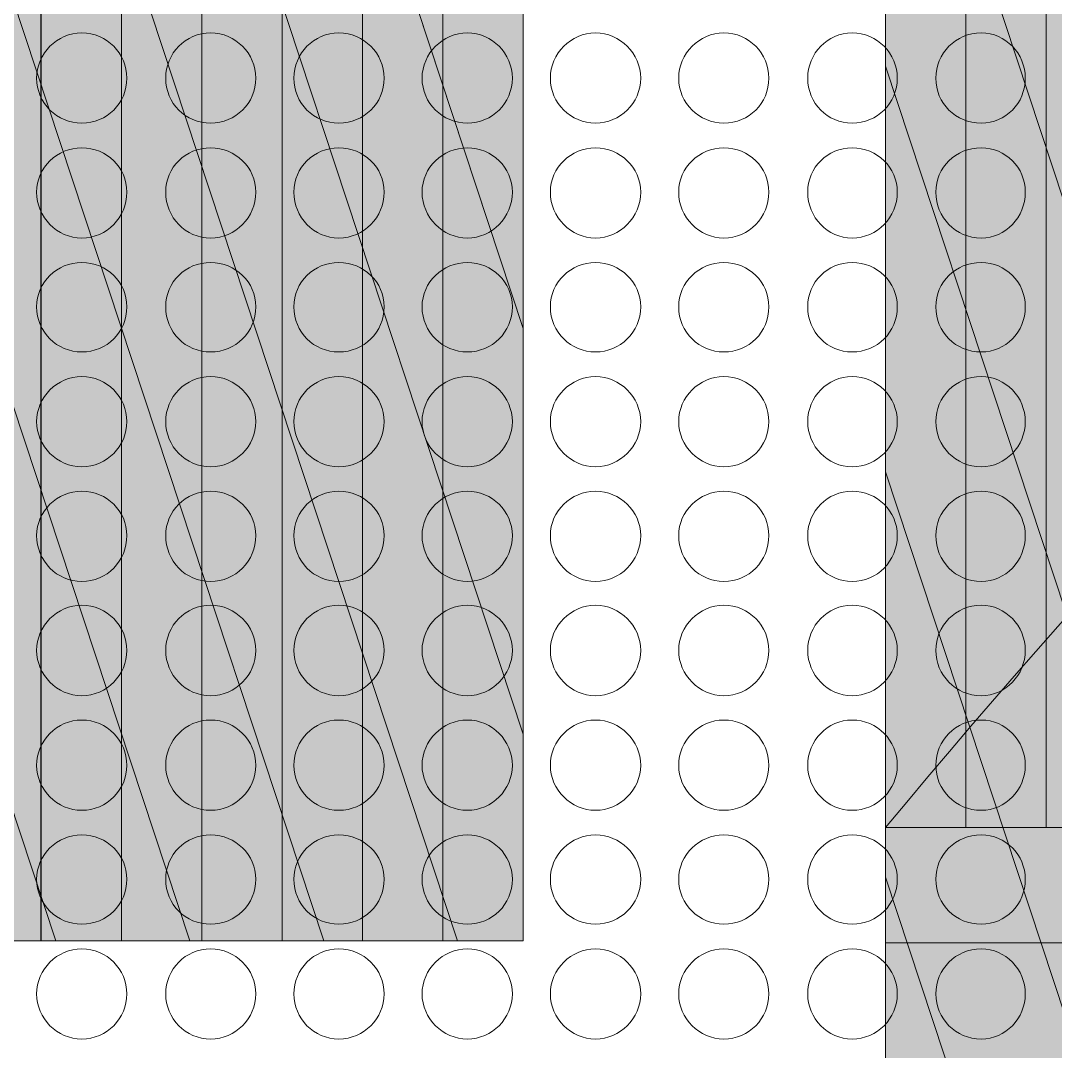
# Model space of a CAD drawing. Header units: inches. Extents: x 243 to 900, y -519 to -86.
# Drawn here: x 572.91 to 592.85, y -314.69 to -294.82 of the extents above; entities that cross this region are included whole.
import ezdxf

# ---------------------------------------------------------------- set-up
doc = ezdxf.new("R2010")
doc.units = ezdxf.units.IN
doc.header["$MEASUREMENT"] = 0
doc.layers.add('Layer 1', color=7, linetype='Continuous')

# ---------------------------------------------------------------- blocks, each defined once
blk = doc.blocks.new('block 3')
at = {"layer": 'Layer 1', "lineweight": 0}
blk.add_open_spline([(898.138, -484.267), (898.138, -494.991), (889.368, -503.763), (878.645, -503.763), (878.645, -503.763), (266.12, -503.763), (266.12, -503.763), (255.397, -503.763), (246.624, -494.991), (246.624, -484.267), (246.624, -484.267), (246.624, -108.507), (246.624, -108.507), (246.624, -97.783), (255.397, -89.011), (266.12, -89.011), (266.12, -89.011), (878.645, -89.011), (878.645, -89.011), (889.368, -89.011), (898.138, -97.783), (898.138, -108.507), (898.138, -108.507), (898.138, -484.267), (898.138, -484.267)], degree=3, knots=[0, 0, 0, 0, 1, 1, 1, 2, 2, 2, 3, 3, 3, 4, 4, 4, 5, 5, 5, 6, 6, 6, 7, 7, 7, 8, 8, 8, 8], dxfattribs=at)
blk = doc.blocks.new('block 2')
at = {"layer": 'Layer 1'}
blk.add_blockref('block 3', (0, 0), dxfattribs=at)
blk = doc.blocks.new('block 220')
at = {"layer": 'Layer 1', "lineweight": 0}
for points in [[(574.961, -295.926), (574.961, -296.412), (574.578, -296.794), (574.091, -296.794), (573.618, -296.794), (573.222, -296.412), (573.222, -295.926), (573.222, -295.452), (573.618, -295.054), (574.091, -295.054), (574.578, -295.054), (574.961, -295.452), (574.961, -295.926)], [(577.447, -295.926), (577.447, -296.412), (577.053, -296.794), (576.577, -296.794), (576.088, -296.794), (575.71, -296.412), (575.71, -295.926), (575.71, -295.452), (576.088, -295.054), (576.577, -295.054), (577.053, -295.054), (577.447, -295.452), (577.447, -295.926)], [(579.921, -295.926), (579.921, -296.412), (579.525, -296.794), (579.049, -296.794), (578.562, -296.794), (578.182, -296.412), (578.182, -295.926), (578.182, -295.452), (578.562, -295.054), (579.049, -295.054), (579.525, -295.054), (579.921, -295.452), (579.921, -295.926)], [(582.391, -295.926), (582.391, -296.412), (581.997, -296.794), (581.524, -296.794), (581.048, -296.794), (580.651, -296.412), (580.651, -295.926), (580.651, -295.452), (581.048, -295.054), (581.524, -295.054), (581.997, -295.054), (582.391, -295.452), (582.391, -295.926)], [(584.865, -295.926), (584.865, -296.412), (584.466, -296.794), (583.993, -296.794), (583.522, -296.794), (583.123, -296.412), (583.123, -295.926), (583.123, -295.452), (583.522, -295.054), (583.993, -295.054), (584.466, -295.054), (584.865, -295.452), (584.865, -295.926)], [(587.334, -295.926), (587.334, -296.412), (586.954, -296.794), (586.465, -296.794), (585.991, -296.794), (585.597, -296.412), (585.597, -295.926), (585.597, -295.452), (585.991, -295.054), (586.465, -295.054), (586.954, -295.054), (587.334, -295.452), (587.334, -295.926)], [(589.809, -295.926), (589.809, -296.412), (589.423, -296.794), (588.937, -296.794), (588.466, -296.794), (588.083, -296.412), (588.083, -295.926), (588.083, -295.452), (588.466, -295.054), (588.937, -295.054), (589.423, -295.054), (589.809, -295.452), (589.809, -295.926)], [(592.276, -295.926), (592.276, -296.412), (591.901, -296.794), (591.425, -296.794), (590.935, -296.794), (590.552, -296.412), (590.552, -295.926), (590.552, -295.452), (590.935, -295.054), (591.425, -295.054), (591.901, -295.054), (592.276, -295.452), (592.276, -295.926)]]:
    blk.add_open_spline(points, degree=3, knots=[0, 0, 0, 0, 1, 1, 1, 2, 2, 2, 3, 3, 3, 4, 4, 4, 4], dxfattribs=at)
blk = doc.blocks.new('block 221')
at = {"layer": 'Layer 1', "lineweight": 0}
for points in [[(574.961, -298.123), (574.961, -298.612), (574.578, -299.008), (574.091, -299.008), (573.618, -299.008), (573.222, -298.612), (573.222, -298.123), (573.222, -297.649), (573.618, -297.27), (574.091, -297.27), (574.578, -297.27), (574.961, -297.649), (574.961, -298.123)], [(577.447, -298.123), (577.447, -298.612), (577.053, -299.008), (576.577, -299.008), (576.088, -299.008), (575.71, -298.612), (575.71, -298.123), (575.71, -297.649), (576.088, -297.27), (576.577, -297.27), (577.053, -297.27), (577.447, -297.649), (577.447, -298.123)], [(579.921, -298.123), (579.921, -298.612), (579.525, -299.008), (579.049, -299.008), (578.562, -299.008), (578.182, -298.612), (578.182, -298.123), (578.182, -297.649), (578.562, -297.27), (579.049, -297.27), (579.525, -297.27), (579.921, -297.649), (579.921, -298.123)], [(582.391, -298.123), (582.391, -298.612), (581.997, -299.008), (581.524, -299.008), (581.048, -299.008), (580.651, -298.612), (580.651, -298.123), (580.651, -297.649), (581.048, -297.27), (581.524, -297.27), (581.997, -297.27), (582.391, -297.649), (582.391, -298.123)], [(584.865, -298.123), (584.865, -298.612), (584.466, -299.008), (583.993, -299.008), (583.522, -299.008), (583.123, -298.612), (583.123, -298.123), (583.123, -297.649), (583.522, -297.27), (583.993, -297.27), (584.466, -297.27), (584.865, -297.649), (584.865, -298.123)], [(587.334, -298.123), (587.334, -298.612), (586.954, -299.008), (586.465, -299.008), (585.991, -299.008), (585.597, -298.612), (585.597, -298.123), (585.597, -297.649), (585.991, -297.27), (586.465, -297.27), (586.954, -297.27), (587.334, -297.649), (587.334, -298.123)], [(589.809, -298.123), (589.809, -298.612), (589.423, -299.008), (588.937, -299.008), (588.466, -299.008), (588.083, -298.612), (588.083, -298.123), (588.083, -297.649), (588.466, -297.27), (588.937, -297.27), (589.423, -297.27), (589.809, -297.649), (589.809, -298.123)], [(592.276, -298.123), (592.276, -298.612), (591.901, -299.008), (591.425, -299.008), (590.935, -299.008), (590.552, -298.612), (590.552, -298.123), (590.552, -297.649), (590.935, -297.27), (591.425, -297.27), (591.901, -297.27), (592.276, -297.649), (592.276, -298.123)]]:
    blk.add_open_spline(points, degree=3, knots=[0, 0, 0, 0, 1, 1, 1, 2, 2, 2, 3, 3, 3, 4, 4, 4, 4], dxfattribs=at)
blk = doc.blocks.new('block 222')
at = {"layer": 'Layer 1', "lineweight": 0}
for points in [[(574.961, -300.334), (574.961, -300.823), (574.578, -301.205), (574.091, -301.205), (573.618, -301.205), (573.222, -300.823), (573.222, -300.334), (573.222, -299.861), (573.618, -299.48), (574.091, -299.48), (574.578, -299.48), (574.961, -299.861), (574.961, -300.334)], [(577.447, -300.334), (577.447, -300.823), (577.053, -301.205), (576.577, -301.205), (576.088, -301.205), (575.71, -300.823), (575.71, -300.334), (575.71, -299.861), (576.088, -299.48), (576.577, -299.48), (577.053, -299.48), (577.447, -299.861), (577.447, -300.334)], [(579.921, -300.334), (579.921, -300.823), (579.525, -301.205), (579.049, -301.205), (578.562, -301.205), (578.182, -300.823), (578.182, -300.334), (578.182, -299.861), (578.562, -299.48), (579.049, -299.48), (579.525, -299.48), (579.921, -299.861), (579.921, -300.334)], [(582.391, -300.334), (582.391, -300.823), (581.997, -301.205), (581.524, -301.205), (581.048, -301.205), (580.651, -300.823), (580.651, -300.334), (580.651, -299.861), (581.048, -299.48), (581.524, -299.48), (581.997, -299.48), (582.391, -299.861), (582.391, -300.334)], [(584.865, -300.334), (584.865, -300.823), (584.466, -301.205), (583.993, -301.205), (583.522, -301.205), (583.123, -300.823), (583.123, -300.334), (583.123, -299.861), (583.522, -299.48), (583.993, -299.48), (584.466, -299.48), (584.865, -299.861), (584.865, -300.334)], [(587.334, -300.334), (587.334, -300.823), (586.954, -301.205), (586.465, -301.205), (585.991, -301.205), (585.597, -300.823), (585.597, -300.334), (585.597, -299.861), (585.991, -299.48), (586.465, -299.48), (586.954, -299.48), (587.334, -299.861), (587.334, -300.334)], [(589.809, -300.334), (589.809, -300.823), (589.423, -301.205), (588.937, -301.205), (588.466, -301.205), (588.083, -300.823), (588.083, -300.334), (588.083, -299.861), (588.466, -299.48), (588.937, -299.48), (589.423, -299.48), (589.809, -299.861), (589.809, -300.334)], [(592.276, -300.334), (592.276, -300.823), (591.901, -301.205), (591.425, -301.205), (590.935, -301.205), (590.552, -300.823), (590.552, -300.334), (590.552, -299.861), (590.935, -299.48), (591.425, -299.48), (591.901, -299.48), (592.276, -299.861), (592.276, -300.334)]]:
    blk.add_open_spline(points, degree=3, knots=[0, 0, 0, 0, 1, 1, 1, 2, 2, 2, 3, 3, 3, 4, 4, 4, 4], dxfattribs=at)
blk = doc.blocks.new('block 223')
at = {"layer": 'Layer 1', "lineweight": 0}
for points in [[(574.961, -302.548), (574.961, -303.02), (574.578, -303.417), (574.091, -303.417), (573.618, -303.417), (573.222, -303.02), (573.222, -302.548), (573.222, -302.073), (573.618, -301.679), (574.091, -301.679), (574.578, -301.679), (574.961, -302.073), (574.961, -302.548)], [(577.447, -302.548), (577.447, -303.02), (577.053, -303.417), (576.577, -303.417), (576.088, -303.417), (575.71, -303.02), (575.71, -302.548), (575.71, -302.073), (576.088, -301.679), (576.577, -301.679), (577.053, -301.679), (577.447, -302.073), (577.447, -302.548)], [(579.921, -302.548), (579.921, -303.02), (579.525, -303.417), (579.049, -303.417), (578.562, -303.417), (578.182, -303.02), (578.182, -302.548), (578.182, -302.073), (578.562, -301.679), (579.049, -301.679), (579.525, -301.679), (579.921, -302.073), (579.921, -302.548)], [(582.391, -302.548), (582.391, -303.02), (581.997, -303.417), (581.524, -303.417), (581.048, -303.417), (580.651, -303.02), (580.651, -302.548), (580.651, -302.073), (581.048, -301.679), (581.524, -301.679), (581.997, -301.679), (582.391, -302.073), (582.391, -302.548)], [(584.865, -302.548), (584.865, -303.02), (584.466, -303.417), (583.993, -303.417), (583.522, -303.417), (583.123, -303.02), (583.123, -302.548), (583.123, -302.073), (583.522, -301.679), (583.993, -301.679), (584.466, -301.679), (584.865, -302.073), (584.865, -302.548)], [(587.334, -302.548), (587.334, -303.02), (586.954, -303.417), (586.465, -303.417), (585.991, -303.417), (585.597, -303.02), (585.597, -302.548), (585.597, -302.073), (585.991, -301.679), (586.465, -301.679), (586.954, -301.679), (587.334, -302.073), (587.334, -302.548)], [(589.809, -302.548), (589.809, -303.02), (589.423, -303.417), (588.937, -303.417), (588.466, -303.417), (588.083, -303.02), (588.083, -302.548), (588.083, -302.073), (588.466, -301.679), (588.937, -301.679), (589.423, -301.679), (589.809, -302.073), (589.809, -302.548)], [(592.276, -302.548), (592.276, -303.02), (591.901, -303.417), (591.425, -303.417), (590.935, -303.417), (590.552, -303.02), (590.552, -302.548), (590.552, -302.073), (590.935, -301.679), (591.425, -301.679), (591.901, -301.679), (592.276, -302.073), (592.276, -302.548)]]:
    blk.add_open_spline(points, degree=3, knots=[0, 0, 0, 0, 1, 1, 1, 2, 2, 2, 3, 3, 3, 4, 4, 4, 4], dxfattribs=at)
blk = doc.blocks.new('block 224')
at = {"layer": 'Layer 1', "lineweight": 0}
for points in [[(574.961, -304.744), (574.961, -305.233), (574.578, -305.63), (574.091, -305.63), (573.618, -305.63), (573.222, -305.233), (573.222, -304.744), (573.222, -304.271), (573.618, -303.89), (574.091, -303.89), (574.578, -303.89), (574.961, -304.271), (574.961, -304.744)], [(577.447, -304.744), (577.447, -305.233), (577.053, -305.63), (576.577, -305.63), (576.088, -305.63), (575.71, -305.233), (575.71, -304.744), (575.71, -304.271), (576.088, -303.89), (576.577, -303.89), (577.053, -303.89), (577.447, -304.271), (577.447, -304.744)], [(579.921, -304.744), (579.921, -305.233), (579.525, -305.63), (579.049, -305.63), (578.562, -305.63), (578.182, -305.233), (578.182, -304.744), (578.182, -304.271), (578.562, -303.89), (579.049, -303.89), (579.525, -303.89), (579.921, -304.271), (579.921, -304.744)], [(582.391, -304.744), (582.391, -305.233), (581.997, -305.63), (581.524, -305.63), (581.048, -305.63), (580.651, -305.233), (580.651, -304.744), (580.651, -304.271), (581.048, -303.89), (581.524, -303.89), (581.997, -303.89), (582.391, -304.271), (582.391, -304.744)], [(584.865, -304.744), (584.865, -305.233), (584.466, -305.63), (583.993, -305.63), (583.522, -305.63), (583.123, -305.233), (583.123, -304.744), (583.123, -304.271), (583.522, -303.89), (583.993, -303.89), (584.466, -303.89), (584.865, -304.271), (584.865, -304.744)], [(587.334, -304.744), (587.334, -305.233), (586.954, -305.63), (586.465, -305.63), (585.991, -305.63), (585.597, -305.233), (585.597, -304.744), (585.597, -304.271), (585.991, -303.89), (586.465, -303.89), (586.954, -303.89), (587.334, -304.271), (587.334, -304.744)], [(589.809, -304.744), (589.809, -305.233), (589.423, -305.63), (588.937, -305.63), (588.466, -305.63), (588.083, -305.233), (588.083, -304.744), (588.083, -304.271), (588.466, -303.89), (588.937, -303.89), (589.423, -303.89), (589.809, -304.271), (589.809, -304.744)], [(592.276, -304.744), (592.276, -305.233), (591.901, -305.63), (591.425, -305.63), (590.935, -305.63), (590.552, -305.233), (590.552, -304.744), (590.552, -304.271), (590.935, -303.89), (591.425, -303.89), (591.901, -303.89), (592.276, -304.271), (592.276, -304.744)]]:
    blk.add_open_spline(points, degree=3, knots=[0, 0, 0, 0, 1, 1, 1, 2, 2, 2, 3, 3, 3, 4, 4, 4, 4], dxfattribs=at)
blk = doc.blocks.new('block 225')
at = {"layer": 'Layer 1', "lineweight": 0}
for points in [[(574.961, -306.956), (574.961, -307.43), (574.578, -307.83), (574.091, -307.83), (573.618, -307.83), (573.222, -307.43), (573.222, -306.956), (573.222, -306.484), (573.618, -306.087), (574.091, -306.087), (574.578, -306.087), (574.961, -306.484), (574.961, -306.956)], [(577.447, -306.956), (577.447, -307.43), (577.053, -307.83), (576.577, -307.83), (576.088, -307.83), (575.71, -307.43), (575.71, -306.956), (575.71, -306.484), (576.088, -306.087), (576.577, -306.087), (577.053, -306.087), (577.447, -306.484), (577.447, -306.956)], [(579.921, -306.956), (579.921, -307.43), (579.525, -307.83), (579.049, -307.83), (578.562, -307.83), (578.182, -307.43), (578.182, -306.956), (578.182, -306.484), (578.562, -306.087), (579.049, -306.087), (579.525, -306.087), (579.921, -306.484), (579.921, -306.956)], [(582.391, -306.956), (582.391, -307.43), (581.997, -307.83), (581.524, -307.83), (581.048, -307.83), (580.651, -307.43), (580.651, -306.956), (580.651, -306.484), (581.048, -306.087), (581.524, -306.087), (581.997, -306.087), (582.391, -306.484), (582.391, -306.956)], [(584.865, -306.956), (584.865, -307.43), (584.466, -307.83), (583.993, -307.83), (583.522, -307.83), (583.123, -307.43), (583.123, -306.956), (583.123, -306.484), (583.522, -306.087), (583.993, -306.087), (584.466, -306.087), (584.865, -306.484), (584.865, -306.956)], [(587.334, -306.956), (587.334, -307.43), (586.954, -307.83), (586.465, -307.83), (585.991, -307.83), (585.597, -307.43), (585.597, -306.956), (585.597, -306.484), (585.991, -306.087), (586.465, -306.087), (586.954, -306.087), (587.334, -306.484), (587.334, -306.956)], [(589.809, -306.956), (589.809, -307.43), (589.423, -307.83), (588.937, -307.83), (588.466, -307.83), (588.083, -307.43), (588.083, -306.956), (588.083, -306.484), (588.466, -306.087), (588.937, -306.087), (589.423, -306.087), (589.809, -306.484), (589.809, -306.956)], [(592.276, -306.956), (592.276, -307.43), (591.901, -307.83), (591.425, -307.83), (590.935, -307.83), (590.552, -307.43), (590.552, -306.956), (590.552, -306.484), (590.935, -306.087), (591.425, -306.087), (591.901, -306.087), (592.276, -306.484), (592.276, -306.956)]]:
    blk.add_open_spline(points, degree=3, knots=[0, 0, 0, 0, 1, 1, 1, 2, 2, 2, 3, 3, 3, 4, 4, 4, 4], dxfattribs=at)
blk = doc.blocks.new('block 226')
at = {"layer": 'Layer 1', "lineweight": 0}
for points in [[(574.961, -309.173), (574.961, -309.643), (574.578, -310.04), (574.091, -310.04), (573.618, -310.04), (573.222, -309.643), (573.222, -309.173), (573.222, -308.695), (573.618, -308.299), (574.091, -308.299), (574.578, -308.299), (574.961, -308.695), (574.961, -309.173)], [(577.447, -309.173), (577.447, -309.643), (577.053, -310.04), (576.577, -310.04), (576.088, -310.04), (575.71, -309.643), (575.71, -309.173), (575.71, -308.695), (576.088, -308.299), (576.577, -308.299), (577.053, -308.299), (577.447, -308.695), (577.447, -309.173)], [(579.921, -309.173), (579.921, -309.643), (579.525, -310.04), (579.049, -310.04), (578.562, -310.04), (578.182, -309.643), (578.182, -309.173), (578.182, -308.695), (578.562, -308.299), (579.049, -308.299), (579.525, -308.299), (579.921, -308.695), (579.921, -309.173)], [(582.391, -309.173), (582.391, -309.643), (581.997, -310.04), (581.524, -310.04), (581.048, -310.04), (580.651, -309.643), (580.651, -309.173), (580.651, -308.695), (581.048, -308.299), (581.524, -308.299), (581.997, -308.299), (582.391, -308.695), (582.391, -309.173)], [(584.865, -309.173), (584.865, -309.643), (584.466, -310.04), (583.993, -310.04), (583.522, -310.04), (583.123, -309.643), (583.123, -309.173), (583.123, -308.695), (583.522, -308.299), (583.993, -308.299), (584.466, -308.299), (584.865, -308.695), (584.865, -309.173)], [(587.334, -309.173), (587.334, -309.643), (586.954, -310.04), (586.465, -310.04), (585.991, -310.04), (585.597, -309.643), (585.597, -309.173), (585.597, -308.695), (585.991, -308.299), (586.465, -308.299), (586.954, -308.299), (587.334, -308.695), (587.334, -309.173)], [(589.809, -309.173), (589.809, -309.643), (589.423, -310.04), (588.937, -310.04), (588.466, -310.04), (588.083, -309.643), (588.083, -309.173), (588.083, -308.695), (588.466, -308.299), (588.937, -308.299), (589.423, -308.299), (589.809, -308.695), (589.809, -309.173)], [(592.276, -309.173), (592.276, -309.643), (591.901, -310.04), (591.425, -310.04), (590.935, -310.04), (590.552, -309.643), (590.552, -309.173), (590.552, -308.695), (590.935, -308.299), (591.425, -308.299), (591.901, -308.299), (592.276, -308.695), (592.276, -309.173)]]:
    blk.add_open_spline(points, degree=3, knots=[0, 0, 0, 0, 1, 1, 1, 2, 2, 2, 3, 3, 3, 4, 4, 4, 4], dxfattribs=at)
blk = doc.blocks.new('block 227')
at = {"layer": 'Layer 1', "lineweight": 0}
for points in [[(574.961, -311.368), (574.961, -311.856), (574.578, -312.235), (574.091, -312.235), (573.618, -312.235), (573.222, -311.856), (573.222, -311.368), (573.222, -310.894), (573.618, -310.514), (574.091, -310.514), (574.578, -310.514), (574.961, -310.894), (574.961, -311.368)], [(577.447, -311.368), (577.447, -311.856), (577.053, -312.235), (576.577, -312.235), (576.088, -312.235), (575.71, -311.856), (575.71, -311.368), (575.71, -310.894), (576.088, -310.514), (576.577, -310.514), (577.053, -310.514), (577.447, -310.894), (577.447, -311.368)], [(579.921, -311.368), (579.921, -311.856), (579.525, -312.235), (579.049, -312.235), (578.562, -312.235), (578.182, -311.856), (578.182, -311.368), (578.182, -310.894), (578.562, -310.514), (579.049, -310.514), (579.525, -310.514), (579.921, -310.894), (579.921, -311.368)], [(582.391, -311.368), (582.391, -311.856), (581.997, -312.235), (581.524, -312.235), (581.048, -312.235), (580.651, -311.856), (580.651, -311.368), (580.651, -310.894), (581.048, -310.514), (581.524, -310.514), (581.997, -310.514), (582.391, -310.894), (582.391, -311.368)], [(584.865, -311.368), (584.865, -311.856), (584.466, -312.235), (583.993, -312.235), (583.522, -312.235), (583.123, -311.856), (583.123, -311.368), (583.123, -310.894), (583.522, -310.514), (583.993, -310.514), (584.466, -310.514), (584.865, -310.894), (584.865, -311.368)], [(587.334, -311.368), (587.334, -311.856), (586.954, -312.235), (586.465, -312.235), (585.991, -312.235), (585.597, -311.856), (585.597, -311.368), (585.597, -310.894), (585.991, -310.514), (586.465, -310.514), (586.954, -310.514), (587.334, -310.894), (587.334, -311.368)], [(589.809, -311.368), (589.809, -311.856), (589.423, -312.235), (588.937, -312.235), (588.466, -312.235), (588.083, -311.856), (588.083, -311.368), (588.083, -310.894), (588.466, -310.514), (588.937, -310.514), (589.423, -310.514), (589.809, -310.894), (589.809, -311.368)], [(592.276, -311.368), (592.276, -311.856), (591.901, -312.235), (591.425, -312.235), (590.935, -312.235), (590.552, -311.856), (590.552, -311.368), (590.552, -310.894), (590.935, -310.514), (591.425, -310.514), (591.901, -310.514), (592.276, -310.894), (592.276, -311.368)]]:
    blk.add_open_spline(points, degree=3, knots=[0, 0, 0, 0, 1, 1, 1, 2, 2, 2, 3, 3, 3, 4, 4, 4, 4], dxfattribs=at)
blk = doc.blocks.new('block 228')
at = {"layer": 'Layer 1', "lineweight": 0}
for points in [[(574.961, -313.579), (574.961, -314.052), (574.578, -314.448), (574.091, -314.448), (573.618, -314.448), (573.222, -314.052), (573.222, -313.579), (573.222, -313.105), (573.618, -312.71), (574.091, -312.71), (574.578, -312.71), (574.961, -313.105), (574.961, -313.579)], [(577.447, -313.579), (577.447, -314.052), (577.053, -314.448), (576.577, -314.448), (576.088, -314.448), (575.71, -314.052), (575.71, -313.579), (575.71, -313.105), (576.088, -312.71), (576.577, -312.71), (577.053, -312.71), (577.447, -313.105), (577.447, -313.579)], [(579.921, -313.579), (579.921, -314.052), (579.525, -314.448), (579.049, -314.448), (578.562, -314.448), (578.182, -314.052), (578.182, -313.579), (578.182, -313.105), (578.562, -312.71), (579.049, -312.71), (579.525, -312.71), (579.921, -313.105), (579.921, -313.579)], [(582.391, -313.579), (582.391, -314.052), (581.997, -314.448), (581.524, -314.448), (581.048, -314.448), (580.651, -314.052), (580.651, -313.579), (580.651, -313.105), (581.048, -312.71), (581.524, -312.71), (581.997, -312.71), (582.391, -313.105), (582.391, -313.579)], [(584.865, -313.579), (584.865, -314.052), (584.466, -314.448), (583.993, -314.448), (583.522, -314.448), (583.123, -314.052), (583.123, -313.579), (583.123, -313.105), (583.522, -312.71), (583.993, -312.71), (584.466, -312.71), (584.865, -313.105), (584.865, -313.579)], [(587.334, -313.579), (587.334, -314.052), (586.954, -314.448), (586.465, -314.448), (585.991, -314.448), (585.597, -314.052), (585.597, -313.579), (585.597, -313.105), (585.991, -312.71), (586.465, -312.71), (586.954, -312.71), (587.334, -313.105), (587.334, -313.579)], [(589.809, -313.579), (589.809, -314.052), (589.423, -314.448), (588.937, -314.448), (588.466, -314.448), (588.083, -314.052), (588.083, -313.579), (588.083, -313.105), (588.466, -312.71), (588.937, -312.71), (589.423, -312.71), (589.809, -313.105), (589.809, -313.579)], [(592.276, -313.579), (592.276, -314.052), (591.901, -314.448), (591.425, -314.448), (590.935, -314.448), (590.552, -314.052), (590.552, -313.579), (590.552, -313.105), (590.935, -312.71), (591.425, -312.71), (591.901, -312.71), (592.276, -313.105), (592.276, -313.579)]]:
    blk.add_open_spline(points, degree=3, knots=[0, 0, 0, 0, 1, 1, 1, 2, 2, 2, 3, 3, 3, 4, 4, 4, 4], dxfattribs=at)
blk = doc.blocks.new('block 217')
at = {"layer": 'Layer 1'}
for name in ['block 220', 'block 221', 'block 222', 'block 223', 'block 224', 'block 225', 'block 226', 'block 227', 'block 228']:
    blk.add_blockref(name, (0, 0), dxfattribs=at)
blk = doc.blocks.new('block 149')
at = {"layer": 'Layer 1'}
blk.add_blockref('block 217', (0, 0), dxfattribs=at)
blk = doc.blocks.new('block 4')
at = {"layer": 'Layer 1'}
blk.add_blockref('block 149', (0, 0), dxfattribs=at)
blk = doc.blocks.new('block 286')
at = {"layer": 'Layer 1', "true_color": 0x1479be}
h = blk.add_hatch(color=152, dxfattribs=at)
h.dxf.hatch_style = 2
h.paths.add_polyline_path([(571.011, -312.554), (522.989, -167.129), (525.569, -167.129), (573.592, -312.554)])
at = {"layer": 'Layer 1', "true_color": 0x0b77bd}
h = blk.add_hatch(color=152, dxfattribs=at)
h.dxf.hatch_style = 2
h.paths.add_polyline_path([(573.592, -312.554), (525.569, -167.129), (528.152, -167.129), (576.175, -312.554)])
at = {"layer": 'Layer 1', "true_color": 0x0e75bb}
h = blk.add_hatch(color=152, dxfattribs=at)
h.dxf.hatch_style = 2
h.paths.add_polyline_path([(576.175, -312.554), (528.152, -167.129), (530.732, -167.129), (578.755, -312.554)])
h = blk.add_hatch(color=152, dxfattribs=at)
h.dxf.hatch_style = 2
h.paths.add_polyline_path([(578.755, -312.554), (530.732, -167.129), (533.313, -167.129), (581.336, -312.554)])
at = {"layer": 'Layer 1', "true_color": 0x1075bb}
h = blk.add_hatch(color=152, dxfattribs=at)
h.dxf.hatch_style = 2
h.paths.add_polyline_path([(581.336, -312.554), (533.313, -167.129), (535.896, -167.129), (582.602, -308.571), (582.602, -312.554)])
at = {"layer": 'Layer 1', "true_color": 0x1773b9}
h = blk.add_hatch(color=152, dxfattribs=at)
h.dxf.hatch_style = 2
h.paths.add_polyline_path([(582.602, -308.57), (535.896, -167.129), (538.476, -167.129), (582.602, -300.753)])
at = {"layer": 'Layer 1', "true_color": 0x1272b9}
h = blk.add_hatch(color=152, dxfattribs=at)
h.dxf.hatch_style = 2
h.paths.add_polyline_path([(582.602, -300.753), (538.476, -167.132), (541.057, -167.132), (582.602, -292.937)])
at = {"layer": 'Layer 1', "lineweight": 0}
for points in [[(571.011, -312.554), (522.989, -167.129), (525.569, -167.129), (573.592, -312.554), (571.011, -312.554)], [(573.592, -312.554), (525.569, -167.129), (528.152, -167.129), (576.175, -312.554), (573.592, -312.554)], [(576.175, -312.554), (528.152, -167.129), (530.732, -167.129), (578.755, -312.554), (576.175, -312.554)], [(578.755, -312.554), (530.732, -167.129), (533.313, -167.129), (581.336, -312.554), (578.755, -312.554)], [(581.336, -312.554), (533.313, -167.129), (535.896, -167.129), (582.602, -308.571), (582.602, -312.554), (581.336, -312.554)], [(582.602, -308.57), (535.896, -167.129), (538.476, -167.129), (582.602, -300.753), (582.602, -308.57)], [(582.602, -300.753), (538.476, -167.132), (541.057, -167.132), (582.602, -292.937), (582.602, -300.753)]]:
    blk.add_lwpolyline(points, dxfattribs=at)
blk.add_open_spline([(481.091, -199.266), (481.091, -199.266), (582.602, -199.266), (582.602, -199.266), (582.602, -199.266), (582.602, -167.129), (582.602, -167.129), (582.602, -167.129), (476.726, -167.129), (476.726, -167.129), (455.041, -167.129), (437.462, -184.708), (437.462, -206.393), (437.462, -206.393), (437.462, -215.646), (437.462, -215.646), (437.462, -224.775), (440.587, -233.174), (445.814, -239.84), (440.587, -246.511), (437.462, -254.905), (437.462, -264.037), (437.462, -264.037), (437.462, -273.289), (437.462, -273.289), (437.462, -294.974), (455.041, -312.553), (476.726, -312.553), (476.726, -312.553), (552.507, -312.553), (552.507, -312.553), (552.507, -312.553), (557.61, -312.553), (557.61, -312.553), (557.61, -312.553), (582.602, -312.553), (582.602, -312.553), (582.602, -312.553), (582.602, -205.692), (582.602, -205.692), (582.602, -205.692), (552.507, -205.692), (552.507, -205.692), (552.507, -205.692), (552.507, -280.885), (552.507, -280.885), (552.507, -280.885), (481.091, -280.885), (481.091, -280.885), (474.328, -280.885), (468.85, -275.403), (468.85, -268.641), (468.85, -261.879), (474.328, -256.399), (481.091, -256.399), (481.091, -256.399), (544.345, -256.399), (544.345, -256.399), (544.345, -256.399), (544.345, -223.751), (544.345, -223.751), (544.345, -223.751), (481.091, -223.751), (481.091, -223.751), (474.328, -223.751), (468.85, -218.27), (468.85, -211.507), (468.85, -204.748), (474.328, -199.266), (481.091, -199.266)], degree=3, knots=[0, 0, 0, 0, 1, 1, 1, 2, 2, 2, 3, 3, 3, 4, 4, 4, 5, 5, 5, 6, 6, 6, 7, 7, 7, 8, 8, 8, 9, 9, 9, 10, 10, 10, 11, 11, 11, 12, 12, 12, 13, 13, 13, 14, 14, 14, 15, 15, 15, 16, 16, 16, 17, 17, 17, 18, 18, 18, 19, 19, 19, 20, 20, 20, 21, 21, 21, 22, 22, 22, 23, 23, 23, 23], dxfattribs=at)
blk = doc.blocks.new('block 285')
at = {"layer": 'Layer 1', "lineweight": 0}
blk.add_lwpolyline([(437.462, -312.553), (582.602, -312.553), (582.602, -167.129), (437.462, -167.129), (437.462, -312.553)], dxfattribs=at)
at = {"layer": 'Layer 1'}
blk.add_blockref('block 286', (0, 0), dxfattribs=at)
blk = doc.blocks.new('block 284')
at = {"layer": 'Layer 1'}
blk.add_blockref('block 285', (0, 0), dxfattribs=at)
blk = doc.blocks.new('block 288')
at = {"layer": 'Layer 1', "true_color": 0x1063af}
h = blk.add_hatch(color=144, dxfattribs=at)
h.dxf.hatch_style = 2
h.paths.add_polyline_path([(573.309, -312.553), (571.76, -312.553), (571.76, -207.908), (573.309, -207.908)])
at = {"layer": 'Layer 1', "true_color": 0x0f63ac}
h = blk.add_hatch(color=144, dxfattribs=at)
h.dxf.hatch_style = 2
h.paths.add_polyline_path([(574.856, -312.553), (573.306, -312.553), (573.306, -207.908), (574.856, -207.908)])
at = {"layer": 'Layer 1', "true_color": 0x0e61ad}
h = blk.add_hatch(color=144, dxfattribs=at)
h.dxf.hatch_style = 2
h.paths.add_polyline_path([(576.405, -312.553), (574.856, -312.553), (574.856, -207.908), (576.405, -207.908)])
at = {"layer": 'Layer 1', "true_color": 0x1261ab}
h = blk.add_hatch(color=144, dxfattribs=at)
h.dxf.hatch_style = 2
h.paths.add_polyline_path([(577.954, -312.553), (576.405, -312.553), (576.405, -207.908), (577.954, -207.908)])
at = {"layer": 'Layer 1', "true_color": 0x145fac}
h = blk.add_hatch(color=144, dxfattribs=at)
h.dxf.hatch_style = 2
h.paths.add_polyline_path([(579.504, -312.553), (577.954, -312.553), (577.954, -207.908), (579.504, -207.908)])
at = {"layer": 'Layer 1', "true_color": 0x105fa9}
h = blk.add_hatch(color=144, dxfattribs=at)
h.dxf.hatch_style = 2
h.paths.add_polyline_path([(581.053, -312.553), (579.504, -312.553), (579.504, -207.908), (581.053, -207.908)])
at = {"layer": 'Layer 1', "true_color": 0x0c5fa9}
h = blk.add_hatch(color=144, dxfattribs=at)
h.dxf.hatch_style = 2
h.paths.add_polyline_path([(582.602, -312.553), (581.053, -312.553), (581.053, -207.908), (582.602, -207.908)])
h = blk.add_hatch(color=144, dxfattribs=at)
h.dxf.hatch_style = 2
edge = h.paths.add_edge_path()
edge.add_spline(control_points=[(582.602, -312.554), (582.602, -312.554), (582.602, -207.909), (582.602, -207.909), (582.602, -207.909), (582.602, -312.554), (582.602, -312.554)], knot_values=[0, 0, 0, 0, 1, 1, 1, 2, 2, 2, 2], degree=3, periodic=1)
at = {"layer": 'Layer 1', "lineweight": 0}
for points in [[(573.309, -312.553), (571.76, -312.553), (571.76, -207.908), (573.309, -207.908), (573.309, -312.553)], [(574.856, -312.553), (573.306, -312.553), (573.306, -207.908), (574.856, -207.908), (574.856, -312.553)], [(576.405, -312.553), (574.856, -312.553), (574.856, -207.908), (576.405, -207.908), (576.405, -312.553)], [(577.954, -312.553), (576.405, -312.553), (576.405, -207.908), (577.954, -207.908), (577.954, -312.553)], [(579.504, -312.553), (577.954, -312.553), (577.954, -207.908), (579.504, -207.908), (579.504, -312.553)], [(581.053, -312.553), (579.504, -312.553), (579.504, -207.908), (581.053, -207.908), (581.053, -312.553)], [(582.602, -312.553), (581.053, -312.553), (581.053, -207.908), (582.602, -207.908), (582.602, -312.553)]]:
    blk.add_lwpolyline(points, dxfattribs=at)
for points, knots in [([(552.507, -235.312), (552.507, -235.312), (552.507, -280.885), (552.507, -280.885), (552.507, -280.885), (481.091, -280.885), (481.091, -280.885), (474.328, -280.885), (468.848, -275.403), (468.848, -268.644), (468.848, -265.207), (470.267, -262.107), (472.549, -259.882), (472.499, -259.882), (472.449, -259.882), (472.398, -259.882), (460.667, -259.882), (449.272, -258.458), (438.367, -255.792), (437.796, -258.456), (437.462, -261.207), (437.462, -264.037), (437.462, -264.037), (437.462, -273.289), (437.462, -273.289), (437.462, -294.976), (455.041, -312.553), (476.726, -312.553), (476.726, -312.553), (552.507, -312.553), (552.507, -312.553), (552.507, -312.553), (557.61, -312.553), (557.61, -312.553), (557.61, -312.553), (582.602, -312.553), (582.602, -312.553), (582.602, -312.553), (582.602, -207.908), (582.602, -207.908), (573.938, -218.409), (563.796, -227.647), (552.507, -235.312)], [0, 0, 0, 0, 1, 1, 1, 2, 2, 2, 3, 3, 3, 4, 4, 4, 5, 5, 5, 6, 6, 6, 7, 7, 7, 8, 8, 8, 9, 9, 9, 10, 10, 10, 11, 11, 11, 12, 12, 12, 13, 13, 13, 14, 14, 14, 14]), ([(582.602, -312.554), (582.602, -312.554), (582.602, -207.909), (582.602, -207.909), (582.602, -207.909), (582.602, -312.554), (582.602, -312.554)], [0, 0, 0, 0, 1, 1, 1, 2, 2, 2, 2])]:
    blk.add_open_spline(points, degree=3, knots=knots, dxfattribs=at)
blk = doc.blocks.new('block 291')
at = {"layer": 'Layer 1', "true_color": 0x136ab3}
h = blk.add_hatch(color=152, dxfattribs=at)
h.dxf.hatch_style = 2
h.paths.add_polyline_path([(589.582, -280.065), (613.059, -351.156), (610.476, -351.156), (589.582, -287.88)])
h = blk.add_hatch(color=152, dxfattribs=at)
h.dxf.hatch_style = 2
h.paths.add_polyline_path([(589.582, -287.88), (610.476, -351.157), (607.896, -351.157), (589.582, -295.697)])
at = {"layer": 'Layer 1', "true_color": 0x1169b0}
h = blk.add_hatch(color=144, dxfattribs=at)
h.dxf.hatch_style = 2
h.paths.add_polyline_path([(589.582, -295.698), (607.896, -351.157), (605.315, -351.157), (589.582, -303.515)])
at = {"layer": 'Layer 1', "true_color": 0x0e68b2}
h = blk.add_hatch(color=152, dxfattribs=at)
h.dxf.hatch_style = 2
h.paths.add_polyline_path([(589.582, -303.515), (605.315, -351.157), (602.732, -351.157), (589.582, -311.33)])
at = {"layer": 'Layer 1', "true_color": 0x1066b0}
h = blk.add_hatch(color=144, dxfattribs=at)
h.dxf.hatch_style = 2
h.paths.add_polyline_path([(589.582, -311.33), (602.732, -351.158), (600.152, -351.158), (589.582, -319.148)])
at = {"layer": 'Layer 1', "lineweight": 0}
for points in [[(589.582, -280.065), (613.059, -351.156), (610.476, -351.156), (589.582, -287.88), (589.582, -280.065)], [(589.582, -287.88), (610.476, -351.157), (607.896, -351.157), (589.582, -295.697), (589.582, -287.88)], [(589.582, -295.698), (607.896, -351.157), (605.315, -351.157), (589.582, -303.515), (589.582, -295.698)], [(589.582, -303.515), (605.315, -351.157), (602.732, -351.157), (589.582, -311.33), (589.582, -303.515)], [(589.582, -311.33), (602.732, -351.158), (600.152, -351.158), (589.582, -319.148), (589.582, -311.33)]]:
    blk.add_lwpolyline(points, dxfattribs=at)
blk.add_open_spline([(691.095, -319.02), (691.095, -319.02), (589.582, -319.02), (589.582, -319.02), (589.582, -319.02), (589.582, -351.156), (589.582, -351.156), (589.582, -351.156), (695.458, -351.156), (695.458, -351.156), (717.145, -351.156), (734.722, -333.577), (734.722, -311.891), (734.722, -311.891), (734.722, -302.64), (734.722, -302.64), (734.722, -293.508), (731.599, -285.112), (726.37, -278.443), (731.599, -271.777), (734.722, -263.378), (734.722, -254.249), (734.722, -254.249), (734.722, -244.998), (734.722, -244.998), (734.722, -223.309), (717.145, -205.731), (695.458, -205.731), (695.458, -205.731), (619.679, -205.731), (619.679, -205.731), (619.679, -205.731), (614.577, -205.731), (614.577, -205.731), (614.577, -205.731), (589.582, -205.731), (589.582, -205.731), (589.582, -205.731), (589.582, -312.591), (589.582, -312.591), (589.582, -312.591), (619.679, -312.591), (619.679, -312.591), (619.679, -312.591), (619.679, -237.403), (619.679, -237.403), (619.679, -237.403), (691.095, -237.403), (691.095, -237.403), (697.856, -237.403), (703.336, -242.883), (703.336, -249.642), (703.336, -256.404), (697.856, -261.887), (691.095, -261.887), (691.095, -261.887), (627.844, -261.887), (627.844, -261.887), (627.844, -261.887), (627.844, -294.535), (627.844, -294.535), (627.844, -294.535), (691.095, -294.535), (691.095, -294.535), (697.856, -294.535), (703.336, -300.013), (703.336, -306.776), (703.336, -313.538), (697.856, -319.02), (691.095, -319.02)], degree=3, knots=[0, 0, 0, 0, 1, 1, 1, 2, 2, 2, 3, 3, 3, 4, 4, 4, 5, 5, 5, 6, 6, 6, 7, 7, 7, 8, 8, 8, 9, 9, 9, 10, 10, 10, 11, 11, 11, 12, 12, 12, 13, 13, 13, 14, 14, 14, 15, 15, 15, 16, 16, 16, 17, 17, 17, 18, 18, 18, 19, 19, 19, 20, 20, 20, 21, 21, 21, 22, 22, 22, 23, 23, 23, 23], dxfattribs=at)
blk = doc.blocks.new('block 290')
at = {"layer": 'Layer 1', "lineweight": 0}
blk.add_lwpolyline([(589.582, -351.156), (734.722, -351.156), (734.722, -205.731), (589.582, -205.731), (589.582, -351.156)], dxfattribs=at)
at = {"layer": 'Layer 1'}
blk.add_blockref('block 291', (0, 0), dxfattribs=at)
blk = doc.blocks.new('block 289')
at = {"layer": 'Layer 1'}
blk.add_blockref('block 290', (0, 0), dxfattribs=at)
blk = doc.blocks.new('block 293')
at = {"layer": 'Layer 1', "true_color": 0x0c5fa9}
h = blk.add_hatch(color=144, dxfattribs=at)
h.dxf.hatch_style = 2
h.paths.add_polyline_path([(589.582, -205.731), (591.131, -205.731), (591.131, -310.374), (589.582, -310.374)])
h = blk.add_hatch(color=144, dxfattribs=at)
h.dxf.hatch_style = 2
edge = h.paths.add_edge_path()
edge.add_spline(control_points=[(589.582, -205.731), (589.582, -205.731), (589.582, -310.376), (589.582, -310.376), (589.582, -310.376), (589.582, -205.731), (589.582, -205.731)], knot_values=[0, 0, 0, 0, 1, 1, 1, 2, 2, 2, 2], degree=3, periodic=1)
at = {"layer": 'Layer 1', "true_color": 0x105fa9}
h = blk.add_hatch(color=144, dxfattribs=at)
h.dxf.hatch_style = 2
h.paths.add_polyline_path([(591.131, -205.731), (592.68, -205.731), (592.68, -310.374), (591.131, -310.374)])
at = {"layer": 'Layer 1', "true_color": 0x145fac}
h = blk.add_hatch(color=144, dxfattribs=at)
h.dxf.hatch_style = 2
h.paths.add_polyline_path([(592.68, -205.731), (594.23, -205.731), (594.23, -310.374), (592.68, -310.374)])
at = {"layer": 'Layer 1', "lineweight": 0}
for points in [[(589.582, -205.731), (591.131, -205.731), (591.131, -310.374), (589.582, -310.374), (589.582, -205.731)], [(591.131, -205.731), (592.68, -205.731), (592.68, -310.374), (591.131, -310.374), (591.131, -205.731)], [(592.68, -205.731), (594.23, -205.731), (594.23, -310.374), (592.68, -310.374), (592.68, -205.731)]]:
    blk.add_lwpolyline(points, dxfattribs=at)
for points, knots in [([(589.582, -205.731), (589.582, -205.731), (589.582, -310.376), (589.582, -310.376), (589.582, -310.376), (589.582, -205.731), (589.582, -205.731)], [0, 0, 0, 0, 1, 1, 1, 2, 2, 2, 2]), ([(619.679, -205.733), (619.679, -205.733), (614.577, -205.733), (614.577, -205.733), (614.577, -205.733), (589.585, -205.733), (589.585, -205.733), (589.585, -205.733), (589.585, -310.374), (589.585, -310.374), (598.246, -299.877), (608.385, -290.641), (619.679, -282.975), (619.679, -282.975), (619.679, -237.403), (619.679, -237.403), (619.679, -237.403), (691.095, -237.403), (691.095, -237.403), (697.853, -237.403), (703.336, -242.88), (703.336, -249.642), (703.336, -253.078), (701.917, -256.179), (699.638, -258.405), (699.688, -258.405), (699.738, -258.401), (699.786, -258.401), (711.517, -258.401), (722.912, -259.826), (733.817, -262.491), (734.388, -259.832), (734.722, -257.081), (734.722, -254.249), (734.722, -254.249), (734.722, -244.998), (734.722, -244.998), (734.722, -223.309), (717.145, -205.733), (695.458, -205.733), (695.458, -205.733), (619.679, -205.733), (619.679, -205.733)], [0, 0, 0, 0, 1, 1, 1, 2, 2, 2, 3, 3, 3, 4, 4, 4, 5, 5, 5, 6, 6, 6, 7, 7, 7, 8, 8, 8, 9, 9, 9, 10, 10, 10, 11, 11, 11, 12, 12, 12, 13, 13, 13, 14, 14, 14, 14])]:
    blk.add_open_spline(points, degree=3, knots=knots, dxfattribs=at)
blk = doc.blocks.new('block 283')
at = {"layer": 'Layer 1'}
for name in ['block 284', 'block 289', 'block 293', 'block 288']:
    blk.add_blockref(name, (0, 0), dxfattribs=at)

msp = doc.modelspace()

# ---------------------------------------------------------------- linework, layer by layer
at = {"layer": 'Layer 1', "lineweight": 0}
msp.add_open_spline([(771.889, -89.011), (771.889, -89.011), (266.12, -89.011), (266.12, -89.011), (255.397, -89.011), (246.624, -97.783), (246.624, -108.507), (246.624, -108.507), (246.624, -499.044), (246.624, -499.044), (246.624, -509.767), (255.397, -518.54), (266.12, -518.54), (266.12, -518.54), (371.556, -518.54), (371.556, -518.54), (400.967, -304.591), (562.913, -132.915), (771.889, -89.011)], degree=3, knots=[0, 0, 0, 0, 1, 1, 1, 2, 2, 2, 3, 3, 3, 4, 4, 4, 5, 5, 5, 6, 6, 6, 6], dxfattribs=at)

# ---------------------------------------------------------------- block references
at = {"layer": 'Layer 1'}
for name in ['block 2', 'block 4', 'block 283']:
    msp.add_blockref(name, (0, 0), dxfattribs=at)

doc.saveas('drawing.dxf')
